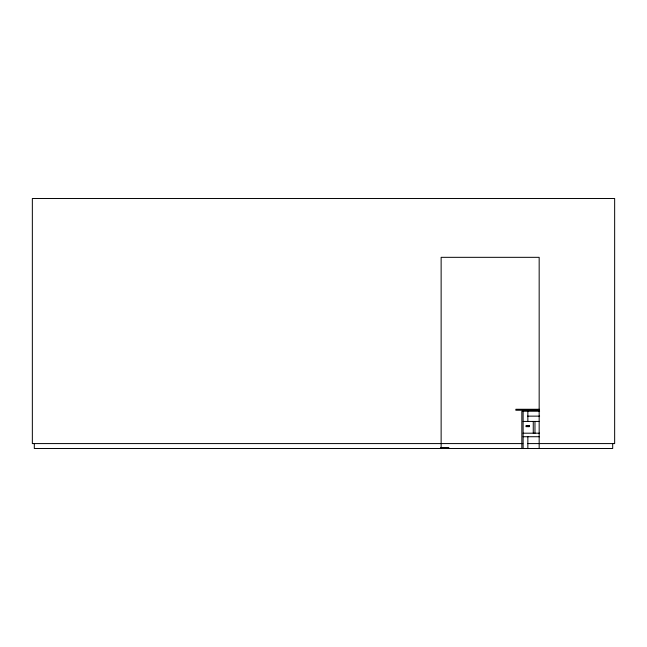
<?xml version="1.0" encoding="UTF-8"?>
<svg xmlns="http://www.w3.org/2000/svg" width="647" height="647" viewBox="0 0 647 647"><rect width="100%" height="100%" fill="white"/><g stroke="black" fill="none" stroke-linecap="round" stroke-linejoin="round"><path stroke-width="0.97" d="M539.266 409.276L515.845 409.276L515.845 410.255L539.266 410.255M539.606 411.233L521.846 411.233L521.846 448.492M527.564 416.142L539.606 416.142M523.116 421.432L538.991 421.432M523.116 433.199L539.549 433.199M523.116 436.725L539.549 436.725M522.857 443.583L32.35 443.583L32.35 198.508L614.65 198.508L614.65 443.583L539.169 443.583M527.709 443.583L539.008 443.583M440.696 447.506L448.775 447.506L448.775 448.492M612.693 443.583L612.693 448.492L34.307 448.492L34.307 443.583M539.169 448.492L539.169 257.328L441.133 257.328L441.133 448.492M534.972 421.432L534.972 433.199M533.265 421.432L533.265 433.199M528.518 425.669L528.518 426.648M527.855 411.233L527.855 421.302M527.855 436.41L527.855 448.492M526.925 425.669L526.925 426.648M523.116 411.233L523.116 448.492M529.464 425.669L525.979 425.669L525.979 426.648L529.464 426.648L529.464 425.669"/></g></svg>
